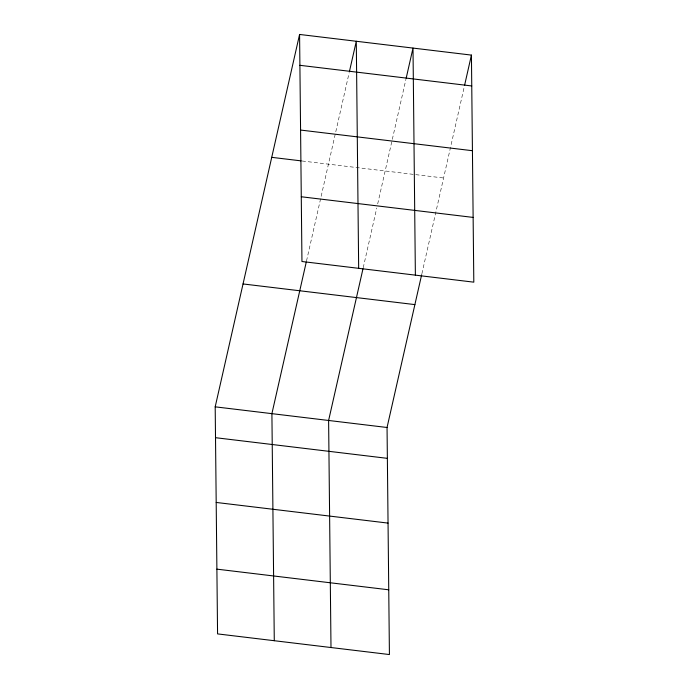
<?xml version="1.0" encoding="UTF-8"?>
<svg xmlns="http://www.w3.org/2000/svg" width="689" height="689" viewBox="0 0 689 689"><rect width="100%" height="100%" fill="white"/><g stroke="black" fill="none" stroke-linecap="round" stroke-linejoin="round"><path stroke-width="0.52" stroke-dasharray="3.44 2.58" d="M306.519 260.916L349.211 72.509M363.224 267.728L376.754 208.026M377.693 203.91L405.924 79.321M421.892 273.722L464.352 86.349M302.187 161.002L443.578 177.995"/><path stroke-width="1.03" d="M421.651 274.756L387.046 427.49L389.423 654.55L217.569 633.897L215.192 406.837L299.577 34.45L471.431 55.103L473.808 282.163L301.954 261.51L299.577 34.45M306.286 261.941L271.905 413.65L274.282 640.71M349.444 71.467L356.291 41.262L358.668 268.322M362.991 268.762L328.61 420.471L330.996 647.531M406.157 78.288L413.004 48.084L415.381 275.144M464.584 85.307L471.431 55.103M299.904 65.309L471.75 85.961M300.576 130.057L472.43 150.71M271.733 157.342L301.136 160.873M301.282 196.761L473.128 217.414M243.045 283.946L414.89 304.607M215.192 406.837L387.046 427.49M215.519 437.696L387.364 458.349M216.191 502.445L388.045 523.097M216.897 569.148L388.742 589.801"/></g></svg>
